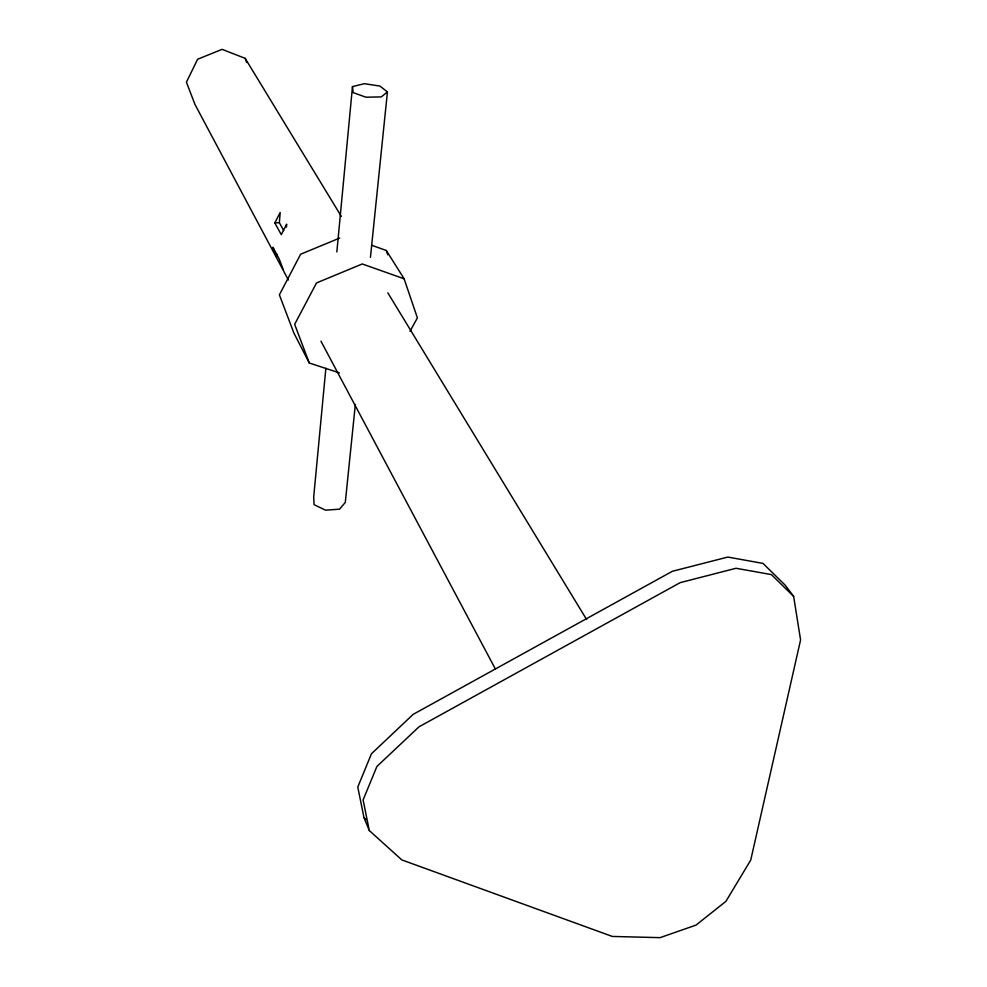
<?xml version="1.0" encoding="UTF-8"?>
<svg xmlns="http://www.w3.org/2000/svg" width="987" height="987" viewBox="0 0 987 987"><rect width="100%" height="100%" fill="white"/><g stroke="black" fill="none" stroke-linecap="round" stroke-linejoin="round"><path stroke-width="1.48" d="M276.829 254.177L276.594 257.039L272.893 247.206L279.272 259.162L282.998 269.056M283.676 230.539L279.358 222.704L280.172 212.513L274.818 222.877L281.258 234.647L286.674 224.197L286.44 227.133M325.858 368.287L313.706 496.88L314.063 504.678L325.574 510.18L339.528 509.169L345.29 502.432L355.345 404.399M336.851 251.932L352.482 86.597L364.363 83.698L379.847 86.042L387.435 91.89L370.446 257.336M410.024 331.287L417.39 317.888L404.115 278.79L386.312 250.501L372.161 245.418M387.435 91.89L381.327 96.886L365.98 97.219L353.124 92.605L352.482 86.597M339.701 238.064L300.616 254.227L279.383 294.842L293.855 332.977L309.289 363.019L339.417 372.889M274.818 222.877L279.358 222.704M404.115 278.79L362.266 263.961L316.519 282.936L294.657 324.316L309.289 363.019M341.354 216.437L245.171 58.356L222.063 49.35L197.622 59.245L186.42 82.18L194.97 104.449L288.377 279.987M369.298 830.548L401.845 859.924L612.31 936.441L660.093 937.65L696.032 925.09L725.914 901.365L750.725 860.121L800.58 639.921L793.634 596.382L785.171 585.155L763.013 563.417L727.838 557.063L672.357 571.288L413.158 714.366L371.433 753.797L357.775 787.083L363.981 817.606L369.298 830.548L363.105 799.926L376.898 766.492L418.981 726.827L680.154 582.651L736.018 568.278L771.402 574.594L793.634 596.382M363.981 817.606L366.214 819.629M387.842 292.843L586.623 619.552M320.96 341.218L495.462 669.161M245.171 58.356L246.701 62.551M386.312 250.501L387.768 254.782"/></g></svg>
